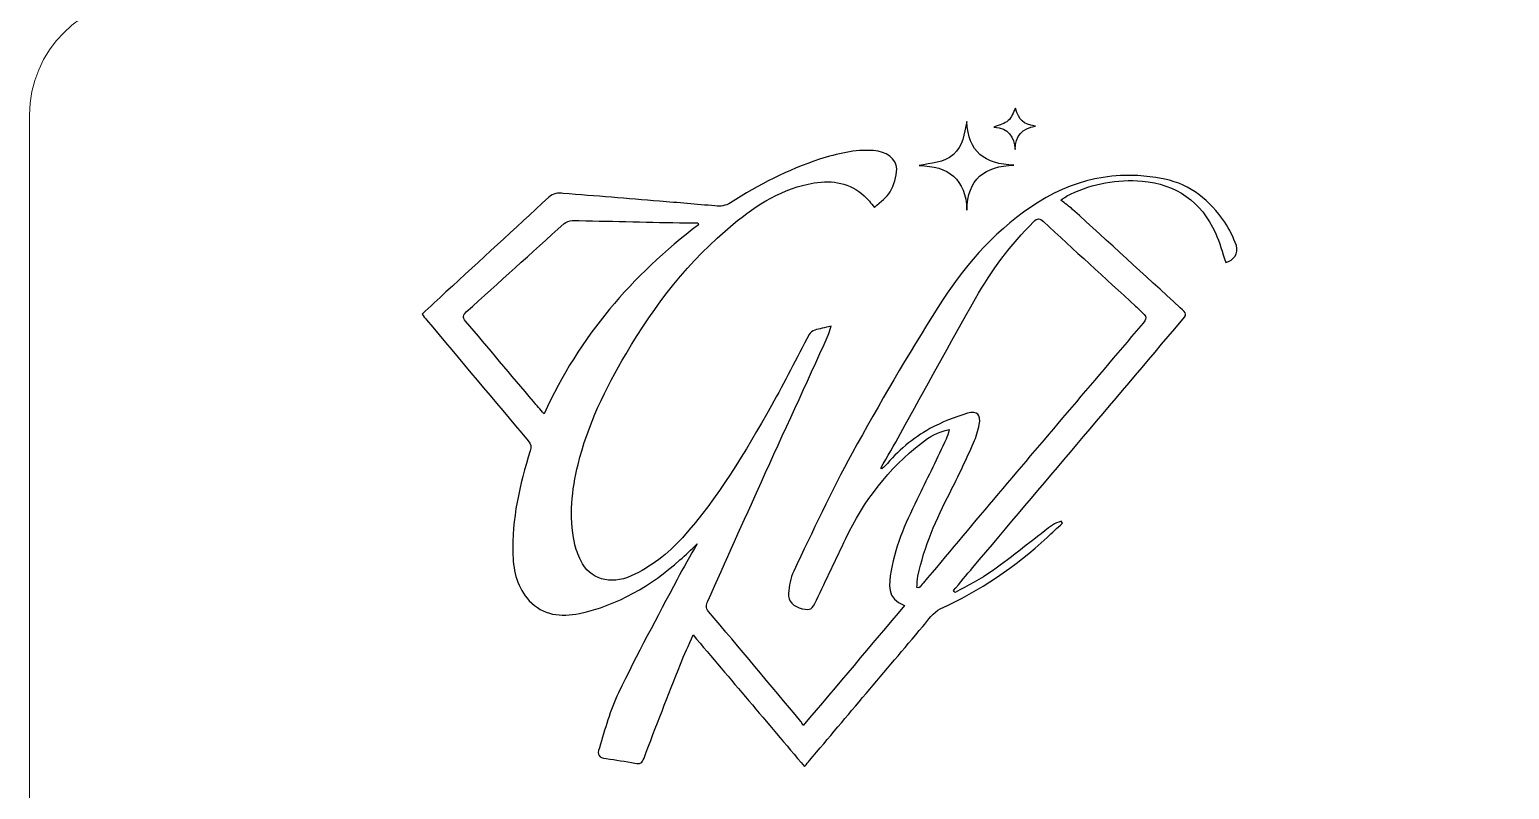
# Model space of a CAD drawing. Header units: millimetres. Extents: x -576 to 618, y 160 to 343.
# Drawn here: x -576.46 to -538.47, y 283 to 302.5 of the extents above; entities that cross this region are included whole.
import ezdxf

# ---------------------------------------------------------------- set-up
doc = ezdxf.new("R2010")
doc.units = ezdxf.units.MM
doc.header["$MEASUREMENT"] = 0
doc.layers.add('Layer 1', color=7, linetype='Continuous')

msp = doc.modelspace()

# ---------------------------------------------------------------- linework, layer by layer
at = {"layer": 'Layer 1', "color": 250, "lineweight": 18}
msp.add_open_spline([(-573.4783, 303.3001), (-573.4783, 303.3001), (-539.6483, 303.3001), (-539.6483, 303.3001), (-538.0043, 303.3001), (-536.6633, 301.9591), (-536.6633, 300.3151), (-536.6633, 300.3151), (-536.6633, 266.4851), (-536.6633, 266.4851), (-536.6633, 264.8411), (-538.0043, 263.5001), (-539.6483, 263.5001), (-539.6483, 263.5001), (-573.4783, 263.5001), (-573.4783, 263.5001), (-575.1223, 263.5001), (-576.4633, 264.8411), (-576.4633, 266.4851), (-576.4633, 266.4851), (-576.4633, 300.3151), (-576.4633, 300.3151), (-576.4633, 301.9591), (-575.1223, 303.3001), (-573.4783, 303.3001)], degree=3, knots=[0, 0, 0, 0, 0.125, 0.125, 0.125, 0.25, 0.25, 0.25, 0.375, 0.375, 0.375, 0.5, 0.5, 0.5, 0.625, 0.625, 0.625, 0.75, 0.75, 0.75, 0.875, 0.875, 0.875, 1, 1, 1, 1], dxfattribs=at)
at = {"layer": 'Layer 1', "color": 230}
for points, knots in [([(-551.1907, 299.0265), (-551.942, 298.9983), (-552.386, 298.6745), (-552.4009, 297.8657), (-552.4278, 298.6783), (-552.8777, 299.0021), (-553.6281, 299.0136), (-553.3177, 299.082), (-552.9966, 299.0839), (-552.7479, 299.2951), (-552.493, 299.5119), (-552.474, 299.8279), (-552.3994, 300.1459), (-552.3735, 299.3678), (-551.9351, 299.0449), (-551.1907, 299.0265)], [0, 0, 0, 0, 0.2, 0.2, 0.2, 0.4, 0.4, 0.4, 0.6, 0.6, 0.6, 0.8, 0.8, 0.8, 1, 1, 1, 1]), ([(-551.1538, 300.4877), (-551.0546, 300.1661), (-550.9716, 300.0897), (-550.6415, 300.0245), (-550.9785, 299.9704), (-551.1519, 299.7792), (-551.1576, 299.4282), (-551.195, 299.7511), (-551.322, 299.9851), (-551.7055, 300.0004), (-551.5607, 300.0631), (-551.4256, 300.0881), (-551.3407, 300.167), (-551.2518, 300.2494), (-551.2115, 300.3836), (-551.1538, 300.4877)], [0, 0, 0, 0, 0.2, 0.2, 0.2, 0.4, 0.4, 0.4, 0.6, 0.6, 0.6, 0.8, 0.8, 0.8, 1, 1, 1, 1]), ([(-545.7535, 296.5233), (-545.843, 296.7854), (-545.9089, 297.045), (-546.0181, 297.2846), (-546.3853, 298.0918), (-547.0249, 298.5398), (-547.9042, 298.6156), (-548.541, 298.6706), (-549.1576, 298.5566), (-549.7395, 298.2824), (-549.7907, 298.2584), (-549.8381, 298.2268), (-549.8867, 298.1982), (-549.9014, 298.1894), (-549.9145, 298.1785), (-549.9875, 298.1257), (-549.8749, 298.0385), (-549.7738, 297.9697), (-549.6843, 297.8884), (-548.7632, 297.0484), (-547.8434, 296.2069), (-546.9238, 295.3648), (-546.7445, 295.2004), (-546.7451, 295.1991), (-546.898, 295.0184), (-548.6811, 292.9118), (-550.4649, 290.8054), (-552.248, 288.6986), (-552.414, 288.5021), (-552.5772, 288.3033), (-552.742, 288.1058), (-552.7291, 288.088), (-552.7161, 288.0706), (-552.703, 288.0528), (-552.3822, 288.2375), (-552.0446, 288.3978), (-551.7454, 288.6116), (-551.2199, 288.9863), (-550.7192, 289.3954), (-550.205, 289.7853), (-550.1413, 289.8337), (-550.0562, 289.8537), (-549.981, 289.8868), (-549.9704, 289.8687), (-549.9598, 289.8506), (-549.9492, 289.8325), (-550.0793, 289.712), (-550.209, 289.5913), (-550.3395, 289.4708), (-551.157, 288.7145), (-552.068, 288.1021), (-553.0824, 287.6353), (-553.263, 287.5523), (-553.3928, 287.3464), (-553.5307, 287.1838), (-554.5026, 286.039), (-555.4711, 284.8906), (-556.4403, 283.7433), (-556.4767, 283.7002), (-556.5114, 283.6553), (-556.5663, 283.5869), (-557.5273, 284.7214), (-558.4664, 285.8294), (-559.4287, 286.9654), (-559.5466, 286.6964), (-559.6596, 286.4587), (-559.7557, 286.2147), (-560.0711, 285.4141), (-560.3837, 284.6119), (-560.6892, 283.8072), (-560.737, 283.6808), (-560.7878, 283.644), (-560.9233, 283.6734), (-561.1663, 283.7261), (-561.4143, 283.7551), (-561.6602, 283.7938), (-561.8531, 283.8241), (-561.8992, 283.8687), (-561.8358, 284.0709), (-561.6877, 284.5455), (-561.5607, 285.0346), (-561.3454, 285.4796), (-560.8698, 286.4631), (-560.3476, 287.4247), (-559.839, 288.3919), (-559.6786, 288.6974), (-559.5005, 288.9935), (-559.326, 289.3017), (-559.4777, 289.1598), (-559.6175, 289.0213), (-559.7653, 288.8914), (-560.5177, 288.2309), (-561.355, 287.7257), (-562.3473, 287.5196), (-562.8246, 287.4203), (-563.283, 287.4668), (-563.6352, 287.8462), (-563.9385, 288.1726), (-564.0412, 288.5885), (-564.0565, 289.0219), (-564.0892, 289.9405), (-563.8799, 290.8216), (-563.6131, 291.6911), (-563.5807, 291.7969), (-563.5897, 291.8646), (-563.6608, 291.9489), (-564.5348, 292.9835), (-565.405, 294.0216), (-566.2758, 295.0587), (-566.3116, 295.1015), (-566.3451, 295.1461), (-566.3884, 295.201), (-566.1791, 295.395), (-565.9772, 295.5835), (-565.7741, 295.7707), (-564.8939, 296.5801), (-564.0112, 297.387), (-563.1357, 298.2016), (-563.0184, 298.3108), (-562.898, 298.3111), (-562.7613, 298.2999), (-561.9373, 298.2328), (-561.1132, 298.1666), (-560.2892, 298.0989), (-559.8153, 298.0603), (-559.3413, 298.0225), (-558.8683, 297.977), (-558.7223, 297.9629), (-558.5972, 297.977), (-558.4668, 298.0603), (-557.7488, 298.5201), (-556.9938, 298.9073), (-556.1813, 299.1744), (-555.7329, 299.3217), (-555.2771, 299.4297), (-554.7975, 299.3982), (-554.4773, 299.377), (-554.2028, 299.1985), (-554.2022, 298.9279), (-554.2012, 298.7308), (-554.2712, 298.5161), (-554.3678, 298.3411), (-554.4483, 298.1954), (-554.6127, 298.0959), (-554.7753, 297.942), (-554.8655, 298.0465), (-554.9401, 298.1539), (-555.0343, 298.2384), (-555.4043, 298.5701), (-555.845, 298.645), (-556.3211, 298.5682), (-557.1279, 298.4388), (-557.7875, 298.0125), (-558.4009, 297.508), (-559.5313, 296.5785), (-560.4121, 295.4391), (-561.151, 294.1844), (-561.6786, 293.2884), (-562.1332, 292.3594), (-562.3829, 291.3426), (-562.5451, 290.6808), (-562.6134, 290.0132), (-562.4755, 289.3389), (-562.4427, 289.18), (-562.3856, 289.0219), (-562.3142, 288.8755), (-562.0811, 288.3994), (-561.5507, 288.2393), (-561.0168, 288.4818), (-560.5092, 288.7123), (-560.0752, 289.0478), (-559.7042, 289.4608), (-558.7853, 290.4846), (-558.0908, 291.6615), (-557.4196, 292.8518), (-557.0805, 293.453), (-556.7738, 294.0728), (-556.4471, 294.6815), (-556.4212, 294.7302), (-556.3585, 294.7719), (-556.3039, 294.7894), (-556.1822, 294.8284), (-556.0552, 294.8499), (-555.8883, 294.8883), (-555.9189, 294.7876), (-555.9314, 294.719), (-555.9598, 294.6575), (-556.5298, 293.4048), (-557.1039, 292.1539), (-557.6727, 290.9005), (-558.136, 289.879), (-558.5935, 288.8543), (-559.0542, 287.8315), (-559.0961, 287.7389), (-559.1104, 287.6624), (-559.0328, 287.5707), (-558.2393, 286.6306), (-557.4508, 285.6867), (-556.6615, 284.7436), (-556.6433, 284.7221), (-556.6321, 284.6949), (-556.6019, 284.6431), (-555.7233, 285.683), (-554.8699, 286.6931), (-554.0025, 287.7195), (-554.473, 287.8977), (-554.4019, 288.2702), (-554.3448, 288.6172), (-554.2302, 289.307), (-553.9295, 289.9317), (-553.6253, 290.5538), (-553.3912, 291.0321), (-553.161, 291.5127), (-552.9319, 291.9935), (-552.9001, 292.0608), (-552.8855, 292.1367), (-552.8537, 292.2375), (-553.1507, 292.185), (-553.3626, 292.0478), (-553.5628, 291.893), (-554.4134, 291.2353), (-555.0475, 290.4044), (-555.5095, 289.4381), (-555.7613, 288.9118), (-556.0096, 288.3839), (-556.2621, 287.8578), (-556.3782, 287.615), (-556.4168, 287.5941), (-556.6272, 287.6397), (-556.8455, 287.6861), (-557.0003, 287.8331), (-556.9822, 288.0306), (-556.9647, 288.2247), (-556.9301, 288.4297), (-556.8468, 288.6028), (-556.3582, 289.6191), (-555.8883, 290.6465), (-555.3451, 291.6331), (-554.649, 292.8983), (-553.9157, 294.1451), (-553.1494, 295.3691), (-552.5208, 296.3732), (-551.7504, 297.269), (-550.7613, 297.9476), (-549.7154, 298.6653), (-548.5613, 298.9217), (-547.3176, 298.6643), (-546.6565, 298.5276), (-546.1557, 298.1165), (-545.7816, 297.5623), (-545.6571, 297.3776), (-545.556, 297.1704), (-545.4817, 296.9601), (-545.4137, 296.767), (-545.5485, 296.5766), (-545.7535, 296.5233)], [0, 0, 0, 0, 0.0117647, 0.0117647, 0.0117647, 0.0235294, 0.0235294, 0.0235294, 0.0352941, 0.0352941, 0.0352941, 0.0470588, 0.0470588, 0.0470588, 0.0588235, 0.0588235, 0.0588235, 0.0705882, 0.0705882, 0.0705882, 0.0823529, 0.0823529, 0.0823529, 0.0941176, 0.0941176, 0.0941176, 0.1058824, 0.1058824, 0.1058824, 0.1176471, 0.1176471, 0.1176471, 0.1294118, 0.1294118, 0.1294118, 0.1411765, 0.1411765, 0.1411765, 0.1529412, 0.1529412, 0.1529412, 0.1647059, 0.1647059, 0.1647059, 0.1764706, 0.1764706, 0.1764706, 0.1882353, 0.1882353, 0.1882353, 0.2, 0.2, 0.2, 0.2117647, 0.2117647, 0.2117647, 0.2235294, 0.2235294, 0.2235294, 0.2352941, 0.2352941, 0.2352941, 0.2470588, 0.2470588, 0.2470588, 0.2588235, 0.2588235, 0.2588235, 0.2705882, 0.2705882, 0.2705882, 0.2823529, 0.2823529, 0.2823529, 0.2941176, 0.2941176, 0.2941176, 0.3058824, 0.3058824, 0.3058824, 0.3176471, 0.3176471, 0.3176471, 0.3294118, 0.3294118, 0.3294118, 0.3411765, 0.3411765, 0.3411765, 0.3529412, 0.3529412, 0.3529412, 0.3647059, 0.3647059, 0.3647059, 0.3764706, 0.3764706, 0.3764706, 0.3882353, 0.3882353, 0.3882353, 0.4, 0.4, 0.4, 0.4117647, 0.4117647, 0.4117647, 0.4235294, 0.4235294, 0.4235294, 0.4352941, 0.4352941, 0.4352941, 0.4470588, 0.4470588, 0.4470588, 0.4588235, 0.4588235, 0.4588235, 0.4705882, 0.4705882, 0.4705882, 0.4823529, 0.4823529, 0.4823529, 0.4941176, 0.4941176, 0.4941176, 0.5058824, 0.5058824, 0.5058824, 0.5176471, 0.5176471, 0.5176471, 0.5294118, 0.5294118, 0.5294118, 0.5411765, 0.5411765, 0.5411765, 0.5529412, 0.5529412, 0.5529412, 0.5647059, 0.5647059, 0.5647059, 0.5764706, 0.5764706, 0.5764706, 0.5882353, 0.5882353, 0.5882353, 0.6, 0.6, 0.6, 0.6117647, 0.6117647, 0.6117647, 0.6235294, 0.6235294, 0.6235294, 0.6352941, 0.6352941, 0.6352941, 0.6470588, 0.6470588, 0.6470588, 0.6588235, 0.6588235, 0.6588235, 0.6705882, 0.6705882, 0.6705882, 0.6823529, 0.6823529, 0.6823529, 0.6941176, 0.6941176, 0.6941176, 0.7058824, 0.7058824, 0.7058824, 0.7176471, 0.7176471, 0.7176471, 0.7294118, 0.7294118, 0.7294118, 0.7411765, 0.7411765, 0.7411765, 0.7529412, 0.7529412, 0.7529412, 0.7647059, 0.7647059, 0.7647059, 0.7764706, 0.7764706, 0.7764706, 0.7882353, 0.7882353, 0.7882353, 0.8, 0.8, 0.8, 0.8117647, 0.8117647, 0.8117647, 0.8235294, 0.8235294, 0.8235294, 0.8352941, 0.8352941, 0.8352941, 0.8470588, 0.8470588, 0.8470588, 0.8588235, 0.8588235, 0.8588235, 0.8705882, 0.8705882, 0.8705882, 0.8823529, 0.8823529, 0.8823529, 0.8941176, 0.8941176, 0.8941176, 0.9058824, 0.9058824, 0.9058824, 0.9176471, 0.9176471, 0.9176471, 0.9294118, 0.9294118, 0.9294118, 0.9411765, 0.9411765, 0.9411765, 0.9529412, 0.9529412, 0.9529412, 0.9647059, 0.9647059, 0.9647059, 0.9764706, 0.9764706, 0.9764706, 0.9882353, 0.9882353, 0.9882353, 1, 1, 1, 1]), ([(-559.2921, 297.494), (-559.2921, 297.494), (-559.3058, 297.5448), (-559.3058, 297.5448), (-559.4624, 297.5448), (-559.6191, 297.5417), (-559.7753, 297.5451), (-560.6936, 297.5654), (-561.6115, 297.5888), (-562.5295, 297.6044), (-562.6006, 297.6053), (-562.6889, 297.572), (-562.7423, 297.5245), (-563.5809, 296.7707), (-564.4141, 296.0107), (-565.2518, 295.2559), (-565.3432, 295.1736), (-565.3507, 295.1155), (-565.2692, 295.02), (-564.6858, 294.3339), (-564.1073, 293.6434), (-563.5264, 292.9551), (-563.4437, 292.8571), (-563.3579, 292.7619), (-563.2546, 292.6443), (-562.3535, 294.6253), (-560.9944, 296.2003), (-559.2921, 297.494)], [0, 0, 0, 0, 0.1111111, 0.1111111, 0.1111111, 0.2222222, 0.2222222, 0.2222222, 0.3333333, 0.3333333, 0.3333333, 0.4444444, 0.4444444, 0.4444444, 0.5555556, 0.5555556, 0.5555556, 0.6666667, 0.6666667, 0.6666667, 0.7777778, 0.7777778, 0.7777778, 0.8888889, 0.8888889, 0.8888889, 1, 1, 1, 1]), ([(-554.6097, 291.2456), (-554.6019, 291.2394), (-554.5937, 291.2331), (-554.5859, 291.2269), (-554.5585, 291.2503), (-554.5276, 291.2706), (-554.5045, 291.2977), (-554.1741, 291.6846), (-553.7956, 292.021), (-553.3491, 292.2615), (-553.0434, 292.4262), (-552.7138, 292.5573), (-552.3816, 292.6578), (-552.136, 292.7314), (-552.0325, 292.6126), (-552.0833, 292.3685), (-552.1167, 292.2091), (-552.1595, 292.0475), (-552.2262, 291.8996), (-552.4199, 291.4715), (-552.6181, 291.0446), (-552.8327, 290.6265), (-553.1853, 289.9389), (-553.4961, 289.2368), (-553.6583, 288.4771), (-553.6789, 288.3816), (-553.6759, 288.2812), (-553.6836, 288.1829), (-553.6836, 288.1829), (-553.63, 288.1732), (-553.63, 288.1732), (-553.5928, 288.2147), (-553.555, 288.2553), (-553.5195, 288.2977), (-552.9186, 289.0135), (-552.3204, 289.732), (-551.7167, 290.4453), (-550.4571, 291.9323), (-549.1944, 293.4166), (-547.9339, 294.9027), (-547.7564, 295.1117), (-547.7585, 295.1136), (-547.9566, 295.3005), (-547.9937, 295.3354), (-548.0309, 295.3704), (-548.0683, 295.4048), (-548.8574, 296.1286), (-549.6474, 296.8509), (-550.434, 297.5769), (-550.5282, 297.664), (-550.5903, 297.6693), (-550.6867, 297.5739), (-551.2773, 296.9857), (-551.7694, 296.3208), (-552.1797, 295.6004), (-552.8331, 294.454), (-553.4615, 293.2933), (-554.1017, 292.1395), (-554.268, 291.8396), (-554.4403, 291.5433), (-554.6097, 291.2456)], [0, 0, 0, 0, 0.05, 0.05, 0.05, 0.1, 0.1, 0.1, 0.15, 0.15, 0.15, 0.2, 0.2, 0.2, 0.25, 0.25, 0.25, 0.3, 0.3, 0.3, 0.35, 0.35, 0.35, 0.4, 0.4, 0.4, 0.45, 0.45, 0.45, 0.5, 0.5, 0.5, 0.55, 0.55, 0.55, 0.6, 0.6, 0.6, 0.65, 0.65, 0.65, 0.7, 0.7, 0.7, 0.75, 0.75, 0.75, 0.8, 0.8, 0.8, 0.85, 0.85, 0.85, 0.9, 0.9, 0.9, 0.95, 0.95, 0.95, 1, 1, 1, 1])]:
    msp.add_open_spline(points, degree=3, knots=knots, dxfattribs=at)

doc.saveas('drawing.dxf')
